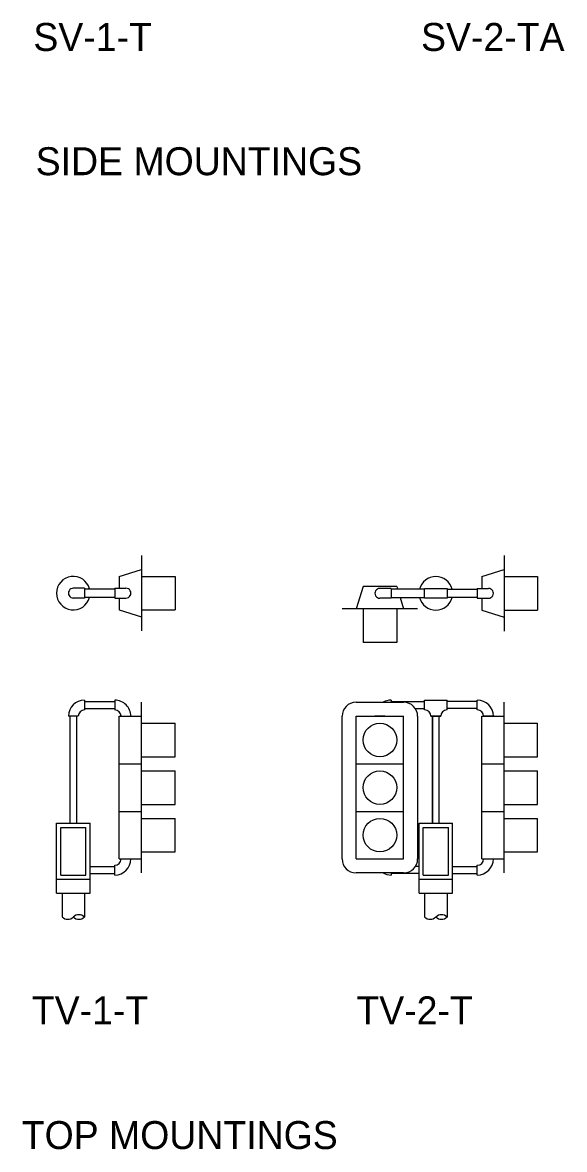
# Model space of a CAD drawing. Extents: x -816.1 to -768.4, y 449.8 to 494.3.
# Drawn here: x -795.22 to -785.72, y 449.77 to 469.51 of the extents above; entities that cross this region are included whole.
import ezdxf

# ---------------------------------------------------------------- set-up
doc = ezdxf.new("R2010")
doc.units = 0
doc.layers.add('es_NO-PLOT', color=7, linetype='Continuous')
doc.layers.add('es_SIGNAL-LIGHTING', color=7, linetype='Continuous')

msp = doc.modelspace()

# ---------------------------------------------------------------- linework, layer by layer
at = {"layer": 'es_SIGNAL-LIGHTING'}
for p, q in [((-793.132, 460.177), (-793.132, 458.853)), ((-786.782, 460.174), (-786.782, 458.85)), ((-793.525, 459.809), (-793.132, 459.931)), ((-787.174, 459.806), (-786.782, 459.929)), ((-793.525, 459.809), (-793.525, 459.601)), ((-793.132, 459.809), (-792.544, 459.809)), ((-792.544, 459.809), (-792.544, 459.221)), ((-787.174, 459.806), (-787.174, 459.598)), ((-786.782, 459.806), (-786.194, 459.806)), ((-786.194, 459.806), (-786.194, 459.218)), ((-794.131, 459.601), (-794.327, 459.601)), ((-794.132, 459.601), (-794.132, 459.429)), ((-794.132, 459.588), (-793.602, 459.588)), ((-793.602, 459.441), (-794.132, 459.441)), ((-793.602, 459.601), (-793.406, 459.601)), ((-793.602, 459.601), (-793.602, 459.429)), ((-789.251, 459.632), (-789.374, 459.24)), ((-788.663, 459.632), (-789.251, 459.632)), ((-788.761, 459.598), (-788.957, 459.598)), ((-788.761, 459.598), (-788.761, 459.426)), ((-788.173, 459.586), (-788.761, 459.586)), ((-788.663, 459.632), (-788.649, 459.586)), ((-788.173, 459.598), (-787.781, 459.598)), ((-788.173, 459.426), (-788.173, 459.598)), ((-787.781, 459.598), (-787.781, 459.426)), ((-787.781, 459.586), (-787.251, 459.586)), ((-787.251, 459.598), (-787.055, 459.598)), ((-787.251, 459.598), (-787.251, 459.426)), ((-794.131, 459.429), (-794.327, 459.429)), ((-793.602, 459.429), (-793.406, 459.429)), ((-793.525, 459.429), (-793.525, 459.221)), ((-788.761, 459.426), (-788.957, 459.426)), ((-788.761, 459.439), (-788.173, 459.439)), ((-788.603, 459.439), (-788.541, 459.24)), ((-787.781, 459.426), (-788.173, 459.426)), ((-787.251, 459.439), (-787.781, 459.439)), ((-787.251, 459.426), (-787.055, 459.426)), ((-787.174, 459.426), (-787.174, 459.218)), ((-793.525, 459.221), (-793.132, 459.098)), ((-793.132, 459.221), (-792.544, 459.221)), ((-788.296, 459.24), (-789.619, 459.24)), ((-789.251, 459.24), (-789.251, 458.652)), ((-788.663, 459.24), (-788.663, 458.652)), ((-787.174, 459.218), (-786.782, 459.096)), ((-786.782, 459.218), (-786.194, 459.218)), ((-788.663, 458.652), (-789.251, 458.652)), ((-794.131, 457.64), (-794.131, 457.468)), ((-794.131, 457.615), (-793.601, 457.615)), ((-794.131, 457.493), (-793.601, 457.493)), ((-793.601, 457.64), (-793.601, 457.468)), ((-793.132, 456.525), (-793.132, 457.603)), ((-789.374, 457.603), (-788.541, 457.603)), ((-788.761, 457.64), (-788.761, 457.603)), ((-788.761, 457.615), (-788.173, 457.615)), ((-788.336, 457.493), (-788.173, 457.493)), ((-788.173, 457.468), (-788.173, 457.64)), ((-788.173, 457.64), (-787.781, 457.64)), ((-787.781, 457.468), (-787.781, 457.64)), ((-787.251, 457.615), (-787.781, 457.615)), ((-787.251, 457.493), (-787.781, 457.493)), ((-787.251, 457.468), (-787.251, 457.64)), ((-786.782, 456.525), (-786.782, 457.603)), ((-794.241, 457.358), (-794.413, 457.358)), ((-794.388, 457.358), (-794.388, 455.483)), ((-794.266, 455.483), (-794.266, 457.358)), ((-793.525, 457.358), (-793.132, 457.358)), ((-793.525, 456.525), (-793.525, 457.358)), ((-789.619, 454.858), (-789.619, 457.358)), ((-789.374, 456.525), (-789.374, 457.358)), ((-789.374, 457.358), (-788.541, 457.358)), ((-789.055, 457.358), (-788.859, 457.358)), ((-788.872, 457.358), (-789.043, 457.358)), ((-788.541, 456.525), (-788.541, 457.358)), ((-788.296, 457.358), (-788.296, 454.858)), ((-788.063, 457.358), (-787.891, 457.358)), ((-787.891, 457.358), (-788.063, 457.358)), ((-788.038, 457.358), (-788.038, 455.483)), ((-788.038, 455.483), (-788.038, 457.358)), ((-787.916, 455.483), (-787.916, 457.358)), ((-787.174, 456.525), (-787.174, 457.358)), ((-787.174, 457.358), (-786.782, 457.358)), ((-786.957, 457.358), (-787.153, 457.358)), ((-786.969, 457.358), (-787.141, 457.358)), ((-793.132, 457.235), (-792.544, 457.235)), ((-792.544, 456.647), (-792.544, 457.235)), ((-786.782, 457.235), (-786.194, 457.235)), ((-786.194, 456.647), (-786.194, 457.235)), ((-793.525, 456.525), (-793.132, 456.525)), ((-793.525, 455.691), (-793.525, 456.525)), ((-793.525, 456.525), (-793.132, 456.525)), ((-793.132, 456.647), (-792.544, 456.647)), ((-793.132, 455.691), (-793.132, 456.525)), ((-789.374, 455.691), (-789.374, 456.525)), ((-789.374, 456.525), (-788.541, 456.525)), ((-789.374, 456.525), (-788.541, 456.525)), ((-788.541, 455.691), (-788.541, 456.525)), ((-787.174, 456.525), (-786.782, 456.525)), ((-787.174, 455.691), (-787.174, 456.525)), ((-787.174, 456.525), (-786.782, 456.525)), ((-786.782, 456.647), (-786.194, 456.647)), ((-786.782, 455.691), (-786.782, 456.525)), ((-793.132, 456.402), (-792.544, 456.402)), ((-792.544, 455.814), (-792.544, 456.402)), ((-786.782, 456.402), (-786.194, 456.402)), ((-786.194, 455.814), (-786.194, 456.402)), ((-793.525, 455.691), (-793.132, 455.691)), ((-793.525, 454.858), (-793.525, 455.691)), ((-793.525, 455.691), (-793.132, 455.691)), ((-793.132, 455.814), (-792.544, 455.814)), ((-793.132, 454.613), (-793.132, 455.691)), ((-789.374, 454.858), (-789.374, 455.691)), ((-789.374, 455.691), (-788.541, 455.691)), ((-789.374, 455.691), (-788.541, 455.691)), ((-788.541, 454.858), (-788.541, 455.691)), ((-787.174, 455.691), (-786.782, 455.691)), ((-787.174, 454.858), (-787.174, 455.691)), ((-787.174, 455.691), (-786.782, 455.691)), ((-786.782, 455.814), (-786.194, 455.814)), ((-786.782, 454.613), (-786.782, 455.691)), ((-793.132, 455.569), (-792.544, 455.569)), ((-792.544, 454.98), (-792.544, 455.569)), ((-786.782, 455.569), (-786.194, 455.569)), ((-786.194, 454.98), (-786.194, 455.569)), ((-794.621, 455.483), (-794.033, 455.483)), ((-794.621, 454.257), (-794.621, 455.483)), ((-794.548, 454.576), (-794.548, 455.409)), ((-794.548, 455.409), (-794.107, 455.409)), ((-794.107, 454.576), (-794.107, 455.409)), ((-794.033, 454.257), (-794.033, 455.483)), ((-788.271, 455.483), (-787.683, 455.483)), ((-788.271, 454.257), (-788.271, 455.483)), ((-788.197, 454.576), (-788.197, 455.409)), ((-788.197, 455.409), (-787.756, 455.409)), ((-787.756, 454.576), (-787.756, 455.409)), ((-787.683, 454.257), (-787.683, 455.483)), ((-793.132, 454.98), (-792.544, 454.98)), ((-786.782, 454.98), (-786.194, 454.98)), ((-794.033, 454.723), (-793.601, 454.723)), ((-793.601, 454.576), (-793.601, 454.748)), ((-793.525, 454.858), (-793.132, 454.858)), ((-789.374, 454.858), (-788.541, 454.858)), ((-789.043, 454.858), (-788.872, 454.858)), ((-788.271, 454.723), (-788.336, 454.723)), ((-787.683, 454.723), (-787.251, 454.723)), ((-787.251, 454.576), (-787.251, 454.748)), ((-787.174, 454.858), (-786.782, 454.858)), ((-787.141, 454.858), (-786.969, 454.858)), ((-794.548, 454.576), (-794.107, 454.576)), ((-794.033, 454.601), (-793.601, 454.601)), ((-788.541, 454.613), (-789.374, 454.613)), ((-788.761, 454.613), (-788.761, 454.576)), ((-788.271, 454.601), (-788.761, 454.601)), ((-788.197, 454.576), (-787.756, 454.576)), ((-787.683, 454.601), (-787.251, 454.601)), ((-794.621, 454.503), (-794.033, 454.503)), ((-788.271, 454.503), (-787.683, 454.503)), ((-794.621, 454.257), (-794.033, 454.257)), ((-794.523, 454.257), (-794.523, 453.84)), ((-794.131, 454.257), (-794.131, 453.84)), ((-788.271, 454.257), (-787.683, 454.257)), ((-788.173, 454.257), (-788.173, 453.84)), ((-787.781, 454.257), (-787.781, 453.84))]:
    msp.add_line(p, q, dxfattribs=at)
for centre in [(-788.957, 456.941), (-788.957, 456.108), (-788.957, 455.275)]:
    msp.add_circle(centre, 0.294, dxfattribs=at)
for centre, radius, start, end in [((-794.328, 459.515), 0.294, 14.4775, 345.5223), ((-787.977, 459.512), 0.294, 14.4775, 165.6576), ((-794.328, 459.515), 0.0858, 89.7322, 270.3059), ((-793.405, 459.515), 0.0858, 269.6941, 90.2678), ((-788.957, 459.512), 0.0858, 89.7322, 270.3059), ((-787.054, 459.512), 0.0858, 269.6941, 90.2678), ((-787.977, 459.512), 0.294, 194.3424, 345.5225), ((-794.131, 457.358), 0.282, 90, 180), ((-794.131, 457.358), 0.11, 90, 180), ((-793.601, 457.358), 0.282, 0, 90.0836), ((-793.601, 457.358), 0.11, 0, 90), ((-789.374, 457.358), 0.245, 90, 180), ((-788.761, 457.358), 0.282, 90, 119.5916), ((-788.541, 457.358), 0.245, 0, 90), ((-788.173, 457.358), 0.11, 0, 90), ((-787.781, 457.358), 0.11, 90, 180), ((-787.251, 457.358), 0.282, 0, 90), ((-787.251, 457.358), 0.11, 0, 90), ((-793.601, 454.858), 0.11, 270, 360), ((-793.601, 454.858), 0.282, 270, 360), ((-789.374, 454.858), 0.245, 180, 270), ((-788.541, 454.858), 0.245, 270, 0), ((-787.251, 454.858), 0.11, 270, 0), ((-787.251, 454.858), 0.282, 270, 0), ((-788.761, 454.858), 0.282, 240.4088, 270), ((-794.425, 453.943), 0.142, 226.2386, 313.7614), ((-794.229, 453.738), 0.142, 46.2386, 133.7614), ((-794.229, 453.943), 0.142, 226.2386, 313.7614), ((-788.075, 453.943), 0.142, 226.2386, 313.7614), ((-787.879, 453.738), 0.142, 46.2386, 133.7614), ((-787.879, 453.943), 0.142, 226.2386, 313.7614)]:
    msp.add_arc(centre, radius, start, end, dxfattribs=at)

# ---------------------------------------------------------------- texts
at = {"layer": 'es_NO-PLOT'}
for s, p in [('SV-1-T', (-795.027, 469.014)), ('SV-2-TA', (-788.236, 469.014)), ('SIDE MOUNTINGS', (-794.986, 466.837)), ('TV-1-T', (-795.054, 451.96)), ('TV-2-T', (-789.369, 451.96)), ('TOP MOUNTINGS', (-795.231, 449.775))]:
    msp.add_text(s, height=0.4902, dxfattribs=at).set_placement(p)

doc.saveas('drawing.dxf')
